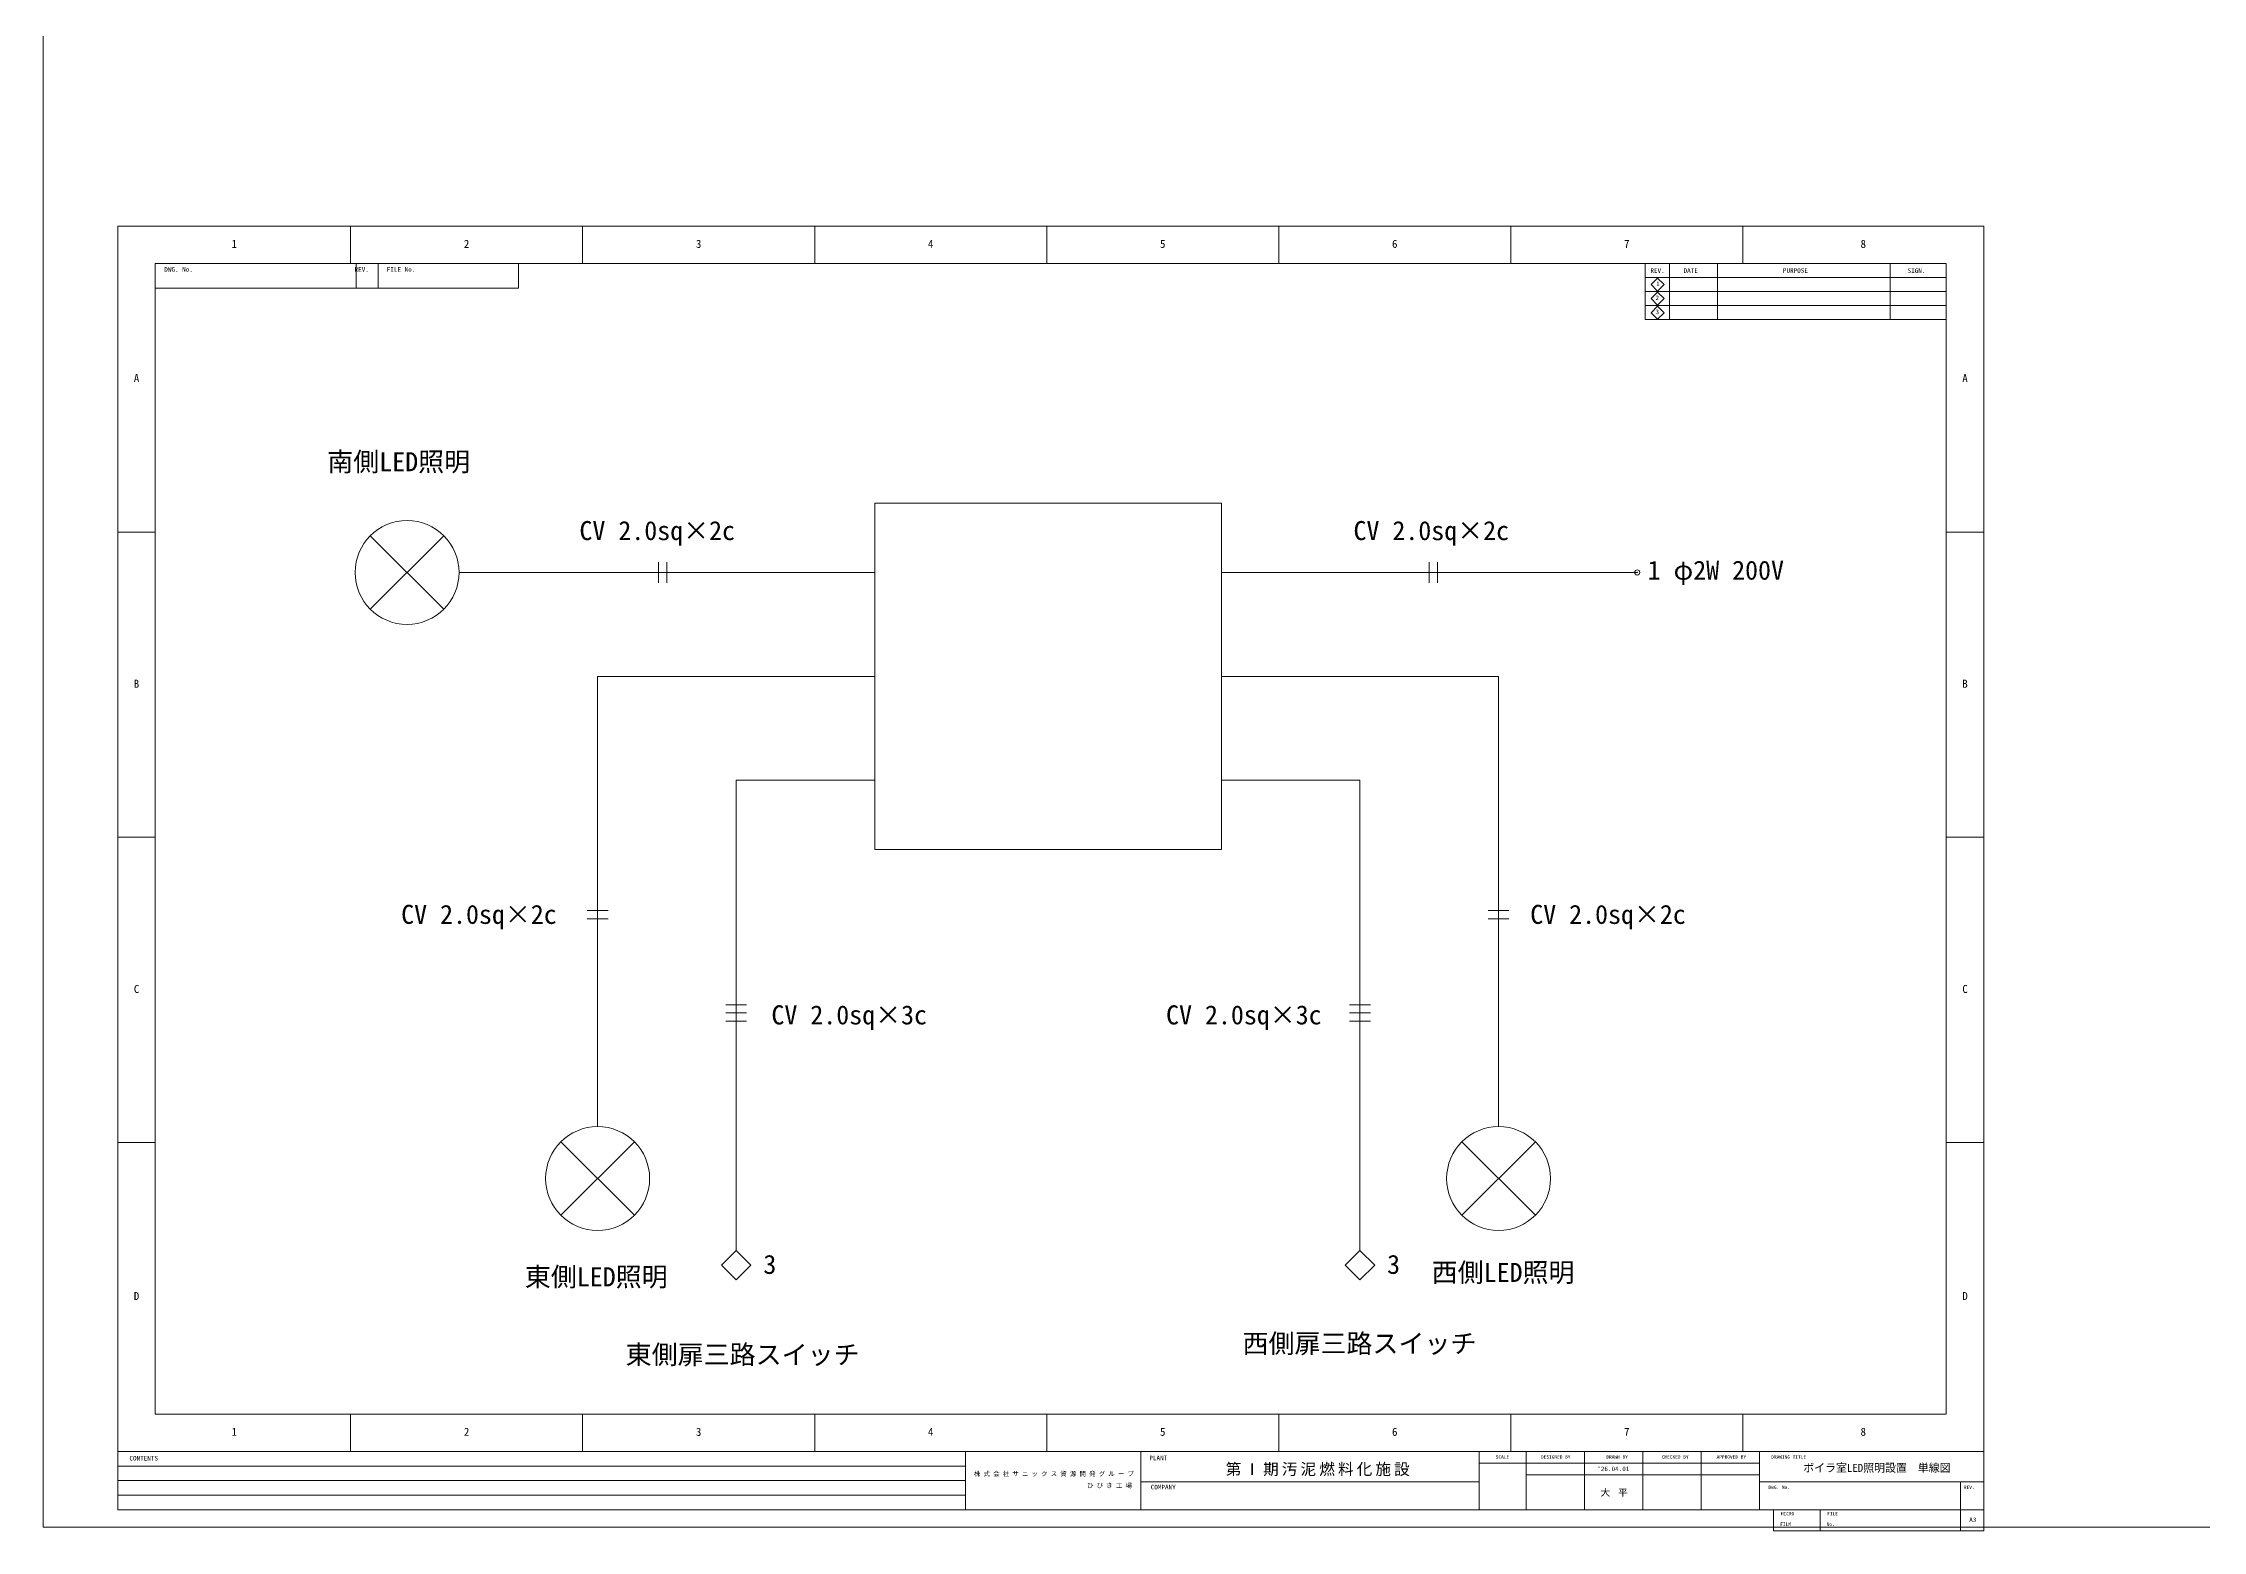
# Model space of a CAD drawing. Units: millimetres at full size, sheet at 1:10. Extents: x -2077 to 2078, y -1411 to 1452.
# Drawn here: x -2077 to 1, y -1411 to 21 of the extents above; entities that cross this region are included whole.
import ezdxf
from ezdxf.enums import TextEntityAlignment as Align

# ---------------------------------------------------------------- set-up
doc = ezdxf.new("R2010")
doc.units = ezdxf.units.MM
doc.header["$LTSCALE"] = 10
doc.header["$PDMODE"] = 32
doc.header["$PDSIZE"] = 5
doc.linetypes.add('DASHED2', pattern=[3, 2, -1])
for name, color, linetype, lineweight in [('3-0', 3, 'Continuous', 9), ('3-1', 3, 'Continuous', 9), ('3-2', 7, 'Continuous', 18), ('F-0', 7, 'Continuous', 18)]:
    doc.layers.add(name, color=color, linetype=linetype, lineweight=lineweight)
doc.layers.add('3-3', color=4, linetype='Continuous')
doc.styles.add('HG正楷書体-PRO', font='')
doc.styles.add('ＭＳ ゴシック', font='')
doc.styles.get('HG正楷書体-PRO').set_extended_font_data('HG正楷書体-PRO')
doc.styles.get('ＭＳ ゴシック').set_extended_font_data('MS Gothic')

msp = doc.modelspace()

# ---------------------------------------------------------------- linework, layer by layer
at = {"layer": '3-0'}
for p, q in [((-1676.68, -488.78), (-1276.68, -488.78)), ((-1276.68, -755.44), (-1276.68, -488.78)), ((-943.35, -488.78), (-543.35, -488.78)), ((-1276.68, -588.78), (-1543.35, -588.78)), ((-1543.35, -1022.11), (-1543.35, -588.78)), ((-943.35, -588.78), (-676.68, -588.78)), ((-676.68, -1022.11), (-676.68, -588.78)), ((-1276.68, -688.78), (-1410.02, -688.78)), ((-1410.02, -688.78), (-1410.02, -1141.3)), ((-943.35, -688.78), (-810.02, -688.78)), ((-810.02, -688.78), (-810.02, -1141.3))]:
    msp.add_line(p, q, dxfattribs=at)
msp.add_lwpolyline([(-1276.68, -755.44), (-943.35, -755.44), (-943.35, -422.11), (-1276.68, -422.11), (-1276.68, -488.78)], dxfattribs=at)
for points in [[(-1410.02, -1169.59), (-1395.87, -1155.44), (-1410.02, -1141.3), (-1424.16, -1155.44)], [(-810.02, -1169.59), (-795.87, -1155.44), (-810.02, -1141.3), (-824.16, -1155.44)]]:
    msp.add_lwpolyline(points, close=True, dxfattribs=at)
for centre in [(-1726.68, -488.78), (-1543.35, -1072.11), (-676.68, -1072.11)]:
    msp.add_circle(centre, 50, dxfattribs=at)
msp.add_point((-543.35, -488.78), dxfattribs=at)
at = {"layer": '3-1'}
for p, q in [((-1762.04, -524.13), (-1691.33, -453.42)), ((-1762.04, -453.42), (-1691.33, -524.13)), ((-1484.68, -478.78), (-1484.68, -498.78)), ((-1476.68, -478.78), (-1476.68, -498.78)), ((-743.35, -478.78), (-743.35, -498.78)), ((-735.35, -478.78), (-735.35, -498.78)), ((-1553.35, -814.11), (-1533.35, -814.11)), ((-1553.35, -822.11), (-1533.35, -822.11)), ((-666.68, -814.11), (-686.68, -814.11)), ((-666.68, -822.11), (-686.68, -822.11)), ((-1420.02, -904.78), (-1400.02, -904.78)), ((-1420.02, -912.78), (-1400.02, -912.78)), ((-800.02, -904.78), (-820.02, -904.78)), ((-800.02, -912.78), (-820.02, -912.78)), ((-1420.02, -920.78), (-1400.02, -920.78)), ((-800.02, -920.78), (-820.02, -920.78)), ((-1507.99, -1107.47), (-1578.7, -1036.75)), ((-1578.7, -1107.47), (-1507.99, -1036.75)), ((-641.33, -1107.47), (-712.04, -1036.75)), ((-712.04, -1107.47), (-641.33, -1036.75))]:
    msp.add_line(p, q, dxfattribs=at)
at = {"layer": '3-2'}
for p, q in [((-210.02, -155.44), (-2004.89, -155.44)), ((-210.02, -1390.96), (-210.02, -155.44)), ((-1775.7, -191.44), (-1775.7, -215.03)), ((-1754.36, -191.44), (-1754.36, -215.03)), ((-1619.57, -191.44), (-1619.57, -215.03)), ((-1619.57, -215.03), (-1968.89, -215.03)), ((-2004.89, -1334.8), (-210.02, -1334.8)), ((-1189.45, -1334.8), (-1189.45, -1390.96)), ((-1020.97, -1334.8), (-1020.97, -1390.96)), ((-695.24, -1334.8), (-695.24, -1390.96)), ((-650.31, -1334.8), (-650.31, -1390.96)), ((-425.67, -1334.8), (-425.67, -1390.96))]:
    msp.add_line(p, q, dxfattribs=at)
at = {"layer": '3-2', "color": 3, "lineweight": 9}
for p, q in [((-1780.97, -155.44), (-1780.97, -191.44)), ((-1557.77, -155.44), (-1557.77, -191.44)), ((-1334.57, -155.44), (-1334.57, -191.44)), ((-1111.37, -155.44), (-1111.37, -191.44)), ((-888.17, -155.44), (-888.17, -191.44)), ((-664.97, -155.44), (-664.97, -191.44)), ((-441.77, -155.44), (-441.77, -191.44)), ((-1968.89, -191.44), (-1968.89, -1298.8)), ((-246.02, -191.44), (-1968.89, -191.44)), ((-1968.89, -449.92), (-2004.89, -449.92)), ((-210.02, -449.92), (-246.02, -449.92)), ((-1968.89, -743.68), (-2004.89, -743.68)), ((-210.02, -743.68), (-246.02, -743.68)), ((-1968.89, -1037.44), (-2004.89, -1037.44)), ((-210.02, -1037.44), (-246.02, -1037.44)), ((-1780.97, -1298.8), (-1780.97, -1334.8)), ((-1557.77, -1298.8), (-1557.77, -1334.8)), ((-1334.57, -1298.8), (-1334.57, -1334.8)), ((-1111.37, -1298.8), (-1111.37, -1334.8)), ((-888.17, -1298.8), (-888.17, -1334.8)), ((-664.97, -1298.8), (-664.97, -1334.8)), ((-441.77, -1298.8), (-441.77, -1334.8))]:
    msp.add_line(p, q, dxfattribs=at)
at = {"layer": '3-2', "color": 5}
for p, q in [((-535.8, -245.36), (-535.8, -191.44)), ((-246.02, -204.92), (-535.8, -204.92)), ((-523.72, -205.44), (-530.07, -211.79)), ((-517.36, -211.79), (-523.72, -205.44)), ((-512.21, -245.36), (-512.21, -191.44)), ((-466.16, -245.36), (-466.16, -191.44)), ((-299.93, -245.36), (-299.93, -191.44)), ((-246.02, -218.4), (-535.8, -218.4)), ((-530.07, -211.79), (-523.72, -218.14)), ((-523.72, -218.91), (-530.07, -225.27)), ((-530.07, -225.27), (-523.72, -231.62)), ((-523.72, -218.14), (-517.36, -211.79)), ((-517.36, -225.27), (-523.72, -218.91)), ((-523.72, -231.62), (-517.36, -225.27)), ((-246.02, -231.88), (-535.8, -231.88)), ((-246.02, -245.36), (-535.8, -245.36)), ((-523.72, -232.39), (-530.07, -238.75)), ((-530.07, -238.75), (-523.72, -245.1)), ((-517.36, -238.75), (-523.72, -232.39)), ((-523.72, -245.1), (-517.36, -238.75)), ((-2004.89, -1348.84), (-1189.45, -1348.84)), ((-695.24, -1346.04), (-425.67, -1346.04)), ((-594.15, -1334.8), (-594.15, -1390.96)), ((-537.99, -1334.8), (-537.99, -1390.96)), ((-481.83, -1334.8), (-481.83, -1390.96)), ((-2004.89, -1362.88), (-1189.45, -1362.88)), ((-1020.97, -1364.01), (-695.24, -1364.01)), ((-650.31, -1357.27), (-425.67, -1357.27)), ((-425.67, -1364.01), (-210.02, -1364.01)), ((-232.48, -1390.96), (-232.48, -1364.01)), ((-2004.89, -1376.92), (-1189.45, -1376.92)), ((-412.19, -1411.18), (-412.19, -1390.96)), ((-367.26, -1411.18), (-367.26, -1390.96)), ((-232.48, -1411.18), (-232.48, -1390.96)), ((-210.02, -1411.18), (-210.02, -1390.96)), ((-210.02, -1411.18), (-412.19, -1411.18))]:
    msp.add_line(p, q, dxfattribs=at)
at = {"layer": '3-2', "color": 134, "linetype": 'DASHED2', "lineweight": 9}
for p, q in [((-1189.45, -1348.84), (-2004.89, -1348.84)), ((-1189.45, -1362.88), (-2004.89, -1362.88)), ((-1189.45, -1376.92), (-2004.89, -1376.92))]:
    msp.add_line(p, q, dxfattribs=at)
at = {"layer": '3-2'}
msp.add_lwpolyline([(-2004.89, -155.44), (-2004.89, -1390.96), (-210.02, -1390.96)], dxfattribs=at)
at = {"layer": '3-2', "color": 3, "lineweight": 9}
msp.add_lwpolyline([(-1968.89, -1298.8), (-246.02, -1298.8), (-246.02, -191.44)], dxfattribs=at)
at = {"layer": 'F-0'}
msp.add_lwpolyline([(-2076.68, 1452.44), (-2076.68, -1407.56), (2078.12, -1407.56), (2078.12, 1452.44)], close=True, dxfattribs=at)

# ---------------------------------------------------------------- texts
at = {"layer": '3-1', "color": 4, "style": 'ＭＳ ゴシック'}
for s, p in [('CV 2.0sq×2c', (-1560.84, -463.15)), ('CV 2.0sq×2c', (-816.25, -463.15)), ('1 φ2W 200V', (-533.35, -501.28)), ('CV 2.0sq×2c', (-1732.33, -832.52)), ('CV 2.0sq×2c', (-646.22, -832.52)), ('CV 2.0sq×3c', (-1376.16, -929.26)), ('CV 2.0sq×3c', (-996.53, -929.26)), ('3', (-1383.93, -1169.37)), ('3', (-783.93, -1169.37))]:
    msp.add_text(s, height=18.33, dxfattribs=at).set_placement(p, align=Align.BOTTOM_LEFT)
at = {"layer": '3-2', "style": 'ＭＳ ゴシック'}
for s, height, p in [('1', 7.7, (-1895.55, -178.69)), ('2', 7.7, (-1671.99, -178.69)), ('3', 7.7, (-1448.79, -178.69)), ('4', 7.7, (-1225.59, -178.69)), ('5', 7.7, (-1002.39, -178.69)), ('6', 7.7, (-779.19, -178.69)), ('7', 7.7, (-555.99, -178.69)), ('8', 7.7, (-328.52, -178.69)), ('DWG. No.', 4.399, (-1960.21, -200.62)), ('REV.', 4.399, (-1777.15, -200.62)), ('FILE No.', 4.399, (-1746.19, -200.62)), ('REV.', 4.399, (-530.66, -201.74)), ('DATE', 4.399, (-498.78, -201.74)), ('PURPOSE', 4.399, (-403.21, -201.74)), ('SIGN.', 4.399, (-283.28, -201.74)), ('2', 4.4, (-525.76, -227.98)), ('1', 4.4, (-525.1, -214.5)), ('3', 4.4, (-525.76, -241.46)), ('A', 7.7, (-1989.51, -307.93)), ('A', 7.7, (-230.64, -307.93)), ('B', 7.7, (-1989.51, -602.05)), ('B', 7.7, (-230.64, -602.05)), ('C', 7.7, (-1989.51, -895.81)), ('C', 7.7, (-230.64, -895.81)), ('D', 7.7, (-1989.51, -1191.37)), ('D', 7.7, (-230.64, -1191.37)), ('1', 7.7, (-1895.55, -1322.05)), ('2', 7.7, (-1671.99, -1322.05)), ('3', 7.7, (-1448.79, -1322.05)), ('4', 7.7, (-1225.59, -1322.05)), ('5', 7.7, (-1002.39, -1322.05)), ('6', 7.7, (-779.19, -1322.05)), ('7', 7.7, (-555.99, -1322.05)), ('8', 7.7, (-328.52, -1322.05)), ('CONTENTS', 4.399, (-1993.73, -1344.82)), ('PLANT', 4.399, (-1012.64, -1344.54)), ('SCALE', 3.299, (-679.47, -1342.67)), ('DESIGNED BY', 3.299, (-635.9, -1342.67)), ('DRAWN BY', 3.299, (-573, -1342.67)), ('CHECKED BY', 3.299, (-519.73, -1342.67)), ('APPROVED BY', 3.299, (-466.99, -1342.67)), ('DRAWING TITLE', 3.299, (-414.43, -1342.67)), ('COMPANY', 4.399, (-1011.33, -1372.62)), ('DWG. No.', 3.299, (-417.08, -1371.87)), ('REV.', 3.299, (-229.12, -1371.87)), ('FILM', 3.299, (-405.83, -1407.44)), ('MICRO', 3.299, (-405.17, -1397.33)), ('No.', 3.299, (-361.13, -1407.44)), ('FILE', 3.299, (-360.55, -1397.33)), ('A3', 4.399, (-223.97, -1404.07))]:
    msp.add_text(s, height=height, dxfattribs=at).set_placement(p, align=Align.BOTTOM_LEFT)
at = {"layer": '3-2', "color": 3, "style": 'ＭＳ ゴシック'}
for s, height, p in [("'26.04.01", 4.399, (-581.84, -1354.97)), ('ボイラ室LED照明設置\u3000単線図', 7.698, (-383.64, -1356.72))]:
    msp.add_text(s, height=height, dxfattribs=at).set_placement(p, align=Align.BOTTOM_LEFT)
at = {"layer": '3-2', "color": 3, "attachment_point": 7}
for s, insert, char_height, style in [('\\T1.2;第Ⅰ期汚泥燃料化施設', (-939.21, -1358.55), 11, 'ＭＳ ゴシック'), ('\\T1.5;株式会社サニックス資源開発グループ', (-1181.39, -1358.97), 4.399, 'ＭＳ ゴシック'), ('\\T1.5;ひびき工場', (-1072.49, -1370.34), 4.399, 'ＭＳ ゴシック'), ('\\T1.83;大平', (-578.64, -1378.33), 6.598, 'HG正楷書体-PRO')]:
    msp.add_mtext(s, dxfattribs=dict(at, insert=insert, char_height=char_height, style=style))
at = {"layer": '3-3', "style": 'ＭＳ ゴシック'}
for s, p in [('南側LED照明', (-1803.42, -396.86)), ('東側LED照明', (-1613.37, -1181.37)), ('西側LED照明', (-741.06, -1177.1)), ('西側扉三路スイッチ', (-923.01, -1245.5)), ('東側扉三路スイッチ', (-1516.38, -1256.19))]:
    msp.add_text(s, height=18.33, dxfattribs=at).set_placement(p, align=Align.BOTTOM_LEFT)

doc.saveas('drawing.dxf')
